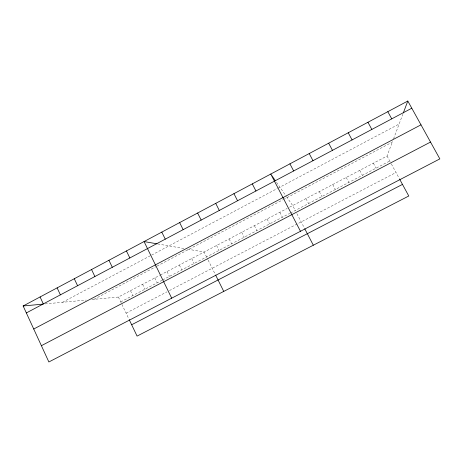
<?xml version="1.0" encoding="UTF-8"?>
<svg xmlns="http://www.w3.org/2000/svg" width="463" height="463" viewBox="0 0 463 463"><rect width="100%" height="100%" fill="white"/><g stroke="black" fill="none" stroke-linecap="round" stroke-linejoin="round"><path stroke-width="0.35" stroke-dasharray="2.31 1.74" d="M289.63 207.164L387.051 156.025L392.786 140.833M393.527 138.871L402.81 114.28M62.453 302.293L151.002 255.402M151.621 255.078L277.401 188.476M278.02 188.146L399.135 124.015M93.948 299.335L156.39 266.433M157.009 266.109L282.771 199.842M283.391 199.518L392.294 142.141M91.807 299.532L118.395 297.038L159.694 275.358M160.308 275.039L287.187 208.443M120.721 301.905L162.079 280.242M162.692 279.924L289.745 213.379M290.359 213.061L389.759 161.002M126.098 313.138L166.969 291.84M169.429 290.561L396.01 172.502M45.108 303.919L86.234 300.059M157.657 243.932L183.933 248.521M187.584 249.158L204.119 252.04L207.823 259.459M276.527 182.341L285.81 195.675M286.464 196.619L292.685 205.555L295.255 210.497M387.051 156.025L391.073 163.422M391.403 164.029L399.413 178.764M373.369 163.208L376.06 168.179M359.757 170.349L362.425 175.321M346.208 177.462L348.859 182.422M332.729 184.54L335.357 189.494M319.314 191.578L321.924 196.532M305.968 198.586L308.555 203.529M296.905 213.669L304.423 228.12M279.855 212.291L282.407 217.228M267.082 218.993L269.616 223.924M254.372 225.666L256.89 230.591M241.721 232.304L244.221 237.224M229.127 238.914L231.61 243.827M216.597 245.494L219.057 250.402M208.136 260.09L215.289 274.432M191.705 258.557L194.13 263.459M179.343 265.044L181.756 269.941M167.039 271.503L169.435 276.394M154.798 277.933L157.171 282.812M142.604 284.328L144.965 289.207M130.473 290.695L132.817 295.568M118.395 297.038L121.619 303.774M121.919 304.399L128.876 318.949"/><path stroke-width="0.69" d="M403.302 112.972L407.81 101.027L439.85 158.896L48.87 361.973L23.15 305.979L407.81 101.027M26.345 312.936L411.786 108.215M33.735 329.019L420.989 124.831M41.392 345.693L430.526 142.06M131.654 324.766L402.48 184.396M23.15 305.979L42.972 304.122M156.951 243.81L144.057 241.559L171.698 298.178M275.439 180.778L270.757 174.053L300.475 231.286M387.809 111.687L391.744 118.858M399.754 179.389L408.783 195.999L137.077 336.097L129.183 319.597M367.946 122.267L371.841 129.432M348.234 132.771L352.083 139.924M328.655 143.2L332.469 150.342M309.22 153.56L312.988 160.69M289.919 163.838L293.652 170.963M304.747 228.739L313.324 245.222M252.289 183.892L255.941 190.987M233.942 193.667L237.56 200.757M215.723 203.379L219.3 210.451M197.626 213.021L201.168 220.081M215.596 275.051L223.751 291.406M179.65 222.599L183.151 229.648M161.795 232.108L165.262 239.151M126.44 250.946L129.837 257.966M108.938 260.27L112.301 267.284M91.552 269.535L94.88 276.533M74.283 278.738L77.581 285.723M57.128 287.876L60.387 294.856M40.084 296.957L43.314 303.925"/></g></svg>
